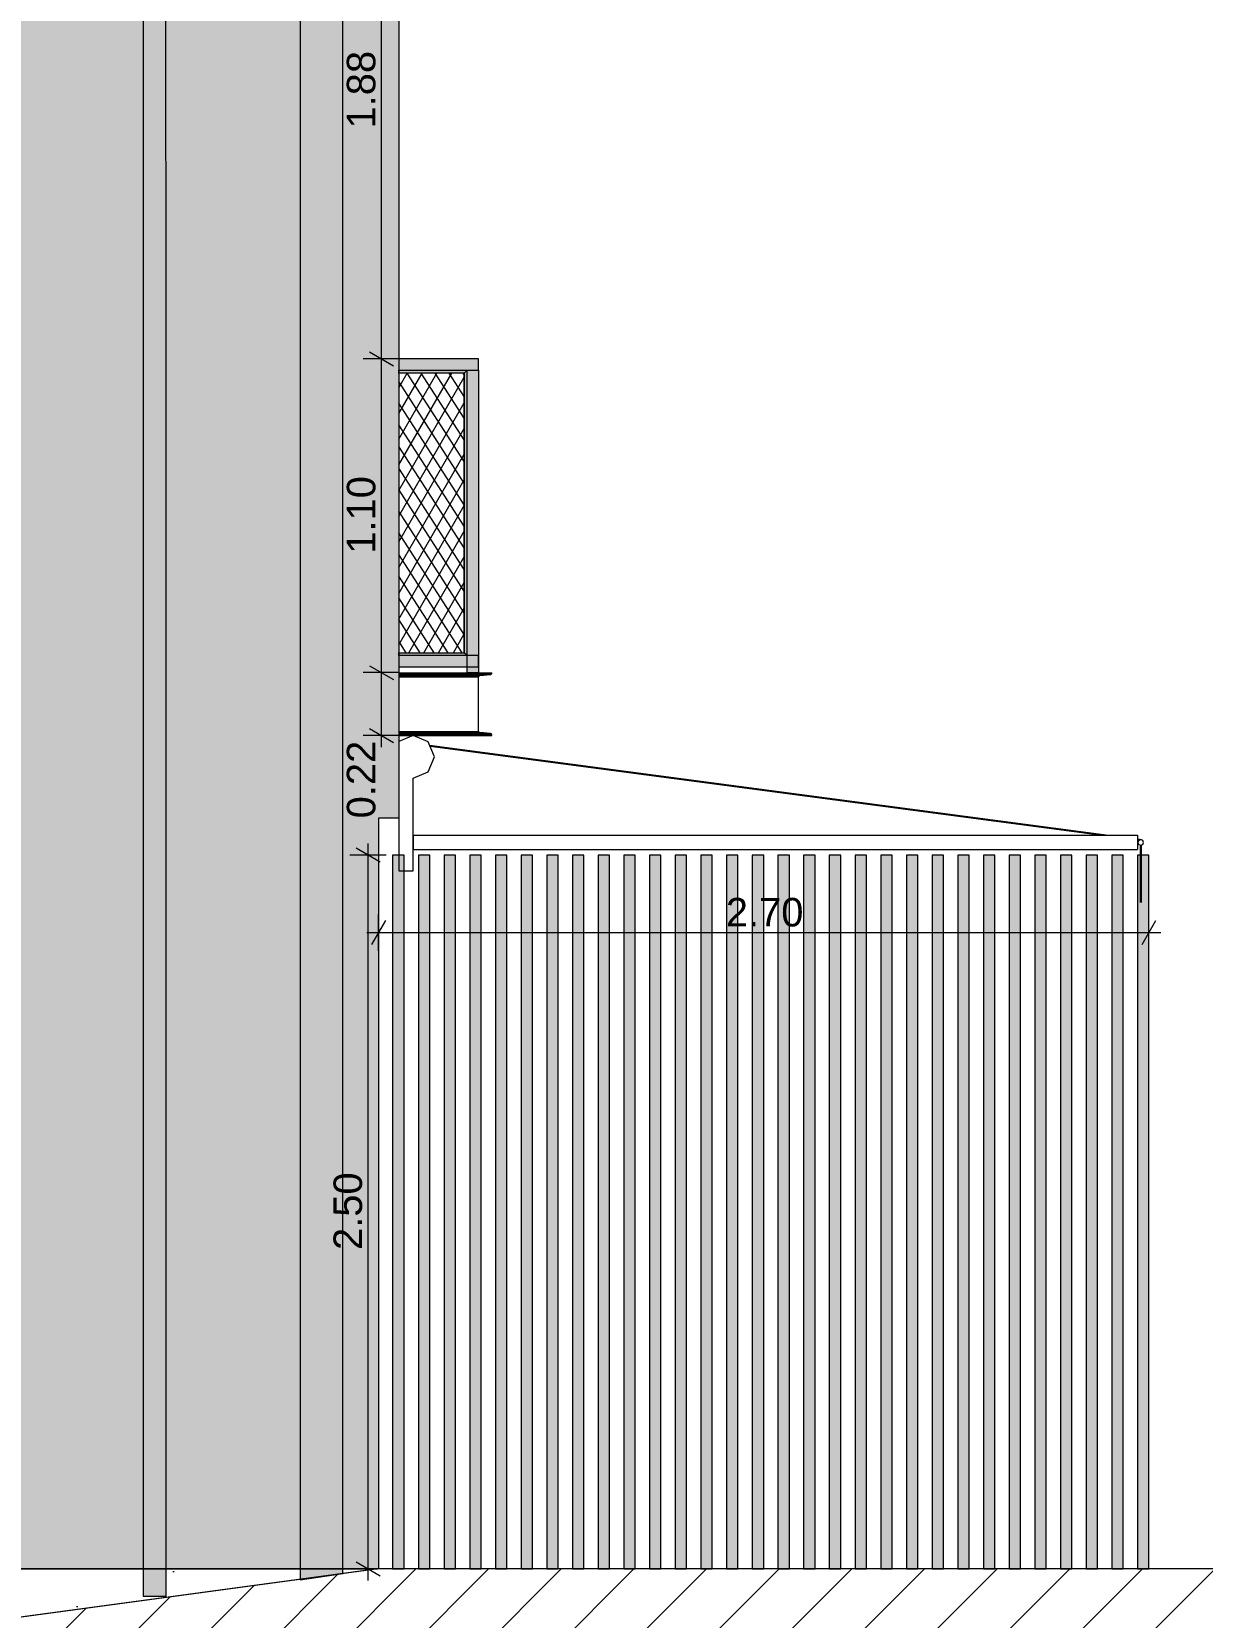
# Model space of a CAD drawing. Header units: millimetres. Extents: x 475616349 to 476941521, y 4620115302 to 4621446928.
# Drawn here: x 476736994 to 476741096, y 4620472671 to 4620478227 of the extents above; entities that cross this region are included whole.
import ezdxf

# ---------------------------------------------------------------- set-up
doc = ezdxf.new("R2010")
doc.units = ezdxf.units.MM
doc.header["$MEASUREMENT"] = 0
doc.set_wipeout_variables(frame=1)
doc.linetypes.add('Wipeout_Contour', pattern=[1000, 0, -1000])
for name, color, linetype, lineweight in [('0_Pen_No__250_Pen_No__255', 255, 'Continuous', 0), ('0_Pen_No__250_Pen_No__7', 7, 'Continuous', 0), ('2D Drafting - General_Pen_No__7_Pen_No__250', 7, 'Continuous', 0), ('2D Drafting - General_Pen_No__7_Pen_No__7', 7, 'Continuous', 0), ('New_2D Drafting - General_Pen_No__30_Pen_No__9_Pen_No__9_Pen_No__255', 255, 'Continuous', 0), ('New_2D Drafting - General_Pen_No__30_Pen_No__9_Pen_No__9_Pen_No__42', 250, 'Continuous', 0), ('New_2D Drafting - General_Pen_No__30_Pen_No__9_Pen_No__9_Pen_No__7', 7, 'Continuous', 0), ('New_2D Drafting - General_Pen_No__4', 7, 'Continuous', 0), ('New_2D Drafting - General_Pen_No__7', 7, 'Continuous', 0), ('New_Interior - Furniture _Pen_No__250', 7, 'Continuous', 0), ('New_zoma_Pen_No__4', 7, 'Continuous', 0), ('New_zoma_Pen_No__7', 7, 'Continuous', 0), ('Structural - Bearing_Pen_No__7', 7, 'Continuous', 0)]:
    doc.layers.add(name, color=color, linetype=linetype, lineweight=lineweight)
doc.layers.add('New_2D Drafting - General_Pen_No__30_Pen_No__9_Pen_No__9_Pen_No__254', color=7, linetype='Continuous', lineweight=0, true_color=0xcccccc)
doc.layers.add('New_Interior - Furniture', color=7, linetype='Continuous')
doc.layers.add('New_zoma', color=7, linetype='Continuous')
doc.styles.add('GENERATED_STYLE_1', font='arial.ttf')
doc.dimstyles.new('GENERATED_STYLE__18', dxfattribs={"dimtxt": 100, "dimasz": 64.421331, "dimexe": 0.18, "dimexo": 3, "dimgap": 0.09, "dimtad": 1, "dimtih": 1, "dimtoh": 1, "dimlfac": 0.001, "dimzin": 0, "dimdsep": 46, "dimtxsty": 'GENERATED_STYLE_1', "dimblk": 'ARROWHEAD_2', "dimblk1": 'ARROWHEAD_2', "dimblk2": 'ARROWHEAD_2', "dimcen": 0.09, "dimclrd": 7, "dimclre": 7, "dimclrt": 7, "dimadec": 0, "dimazin": 0, "dimtfac": 1, "dimtdec": 4, "dimtmove": 0, "dimatfit": 3, "dimfxl": 1, "dimtolj": 1, "dimtzin": 0, "dimarcsym": 0})
doc.dimstyles.new('GENERATED_STYLE__19', dxfattribs={"dimtxt": 100, "dimasz": 64.421331, "dimexe": 0.18, "dimexo": 3, "dimgap": 0.09, "dimtad": 1, "dimlfac": 0.001, "dimzin": 0, "dimdsep": 46, "dimtxsty": 'GENERATED_STYLE_1', "dimblk": 'ARROWHEAD_2', "dimblk1": 'ARROWHEAD_2', "dimblk2": 'ARROWHEAD_2', "dimcen": 0.09, "dimclrd": 7, "dimclre": 7, "dimclrt": 7, "dimadec": 0, "dimazin": 0, "dimtfac": 1, "dimtdec": 4, "dimtmove": 0, "dimatfit": 3, "dimfxl": 1, "dimtolj": 1, "dimtzin": 0, "dimarcsym": 0})

# ---------------------------------------------------------------- blocks, each defined once
blk = doc.blocks.new('*D1126', base_point=(476577134.1, 4620325125.7))
at = {"layer": 'New_zoma_Pen_No__4', "color": 7, "linetype": 'Continuous', "lineweight": 0, "transparency": 16777216}
for p, q in [((476738177.3, 4620476005.3), (476738262.1, 4620475956.4)), ((476738283.3, 4620475980.9), (476738156.1, 4620475980.9)), ((476738219.7, 4620475760.9), (476738219.7, 4620475980.9)), ((476738177.3, 4620475785.3), (476738262.1, 4620475736.4)), ((476738283.3, 4620475760.9), (476738156.1, 4620475760.9)), ((476738219.7, 4620475719.4), (476738219.7, 4620475760.9))]:
    blk.add_line(p, q, dxfattribs=at)
at = {"layer": 'New_zoma_Pen_No__7', "color": 7, "lineweight": 0, "transparency": 16777216, "insert": (476738199.7, 4620475470.3), "char_height": 100, "attachment_point": 7, "rotation": 90, "style": 'GENERATED_STYLE_1'}
blk.add_mtext('\\A1;{\\pql;\\fArial|b0|i0|c0|p34;0.22}', dxfattribs=at)
blk = doc.blocks.new('ARROWHEAD_2')
at = {"color": 0, "linetype": 'Continuous', "lineweight": 0}
for p, q in [((0, 0), (-1, 0)), ((-0.378, -0.655), (0.378, 0.655))]:
    blk.add_line(p, q, dxfattribs=at)
blk = doc.blocks.new('*D1127', base_point=(476577134.1, 4620325125.7))
at = {"layer": 'New_zoma_Pen_No__4', "color": 7, "linetype": 'Continuous', "lineweight": 0, "transparency": 16777216}
for p, q in [((476738283.3, 4620477080.9), (476738156.1, 4620477080.9)), ((476738177.3, 4620477105.3), (476738262.1, 4620477056.4)), ((476738219.7, 4620475980.9), (476738219.7, 4620477080.9)), ((476738177.3, 4620476005.3), (476738262.1, 4620475956.4)), ((476738283.3, 4620475980.9), (476738156.1, 4620475980.9))]:
    blk.add_line(p, q, dxfattribs=at)
at = {"layer": 'New_zoma_Pen_No__7', "color": 7, "lineweight": 0, "transparency": 16777216, "insert": (476738199.7, 4620476397.8), "char_height": 100, "attachment_point": 7, "rotation": 90, "style": 'GENERATED_STYLE_1'}
blk.add_mtext('\\A1;{\\pql;\\fArial|b0|i0|c0|p34;1.10}', dxfattribs=at)
blk = doc.blocks.new('*D1128', base_point=(476577134.1, 4620325125.7))
at = {"layer": 'New_zoma_Pen_No__4', "color": 7, "linetype": 'Continuous', "lineweight": 0, "transparency": 16777216}
for p, q in [((476738283.3, 4620478960.9), (476738156.1, 4620478960.9)), ((476738177.3, 4620478985.3), (476738262.1, 4620478936.4)), ((476738219.7, 4620477080.9), (476738219.7, 4620478960.9)), ((476738283.3, 4620477080.9), (476738156.1, 4620477080.9)), ((476738177.3, 4620477105.3), (476738262.1, 4620477056.4))]:
    blk.add_line(p, q, dxfattribs=at)
at = {"layer": 'New_zoma_Pen_No__7', "color": 7, "lineweight": 0, "transparency": 16777216, "char_height": 100, "attachment_point": 7, "rotation": 90, "style": 'GENERATED_STYLE_1'}
for s, insert in [('\\A1;{\\pql;\\fArial|b0|i0|c0|p34;0.22}', (476738199.7, 4620478670.3)), ('\\A1;{\\pql;\\fArial|b0|i0|c0|p34;1.88}', (476738199.7, 4620477887.8))]:
    blk.add_mtext(s, dxfattribs=dict(at, insert=insert))
blk = doc.blocks.new('*D2264', base_point=(476577134.1, 4620325125.7))
at = {"layer": 'New_zoma_Pen_No__4', "color": 7, "linetype": 'Continuous', "lineweight": 0, "transparency": 16777216}
for p, q in [((476738209.8, 4620475006.5), (476738209.8, 4620475133.7)), ((476740908.9, 4620475006.5), (476740908.9, 4620475133.7)), ((476738168.4, 4620475070.1), (476738209.8, 4620475070.1)), ((476738234.3, 4620475112.5), (476738185.3, 4620475027.7)), ((476738209.8, 4620475070.1), (476740908.9, 4620475070.1)), ((476740884.4, 4620475027.7), (476740933.3, 4620475112.5)), ((476740908.9, 4620475070.1), (476740950.3, 4620475070.1))]:
    blk.add_line(p, q, dxfattribs=at)
at = {"layer": 'New_zoma_Pen_No__7', "color": 7, "lineweight": 0, "transparency": 16777216, "insert": (476739426.3, 4620475090.1), "char_height": 100, "attachment_point": 7, "style": 'GENERATED_STYLE_1'}
blk.add_mtext('\\A1;{\\pql;\\fArial|b0|i0|c0|p34;2.70}', dxfattribs=at)
blk = doc.blocks.new('*D2265', base_point=(476577134.1, 4620325125.7))
at = {"layer": 'New_zoma_Pen_No__4', "color": 7, "linetype": 'Continuous', "lineweight": 0, "transparency": 16777216}
for p, q in [((476738236.6, 4620475340.9), (476738109.4, 4620475340.9)), ((476738215.4, 4620475316.4), (476738130.6, 4620475365.3)), ((476738173, 4620475340.9), (476738173, 4620475382.3)), ((476738173, 4620472840.9), (476738173, 4620475340.9)), ((476738236.6, 4620472840.9), (476738109.4, 4620472840.9)), ((476738130.6, 4620472865.3), (476738215.4, 4620472816.4)), ((476738173, 4620472799.4), (476738173, 4620472840.9))]:
    blk.add_line(p, q, dxfattribs=at)
at = {"layer": 'New_zoma_Pen_No__7', "color": 7, "lineweight": 0, "transparency": 16777216, "insert": (476738153, 4620473957.8), "char_height": 100, "attachment_point": 7, "rotation": 90, "style": 'GENERATED_STYLE_1'}
blk.add_mtext('\\A1;{\\pql;\\fArial|b0|i0|c0|p34;2.50}', dxfattribs=at)

msp = doc.modelspace()

# ---------------------------------------------------------------- hatches: boundary and pattern name
at = {"layer": '0_Pen_No__250_Pen_No__255', "linetype": 'Continuous', "lineweight": 0, "true_color": 0x3f3f3f}
msp.add_hatch(color=250, dxfattribs=at).paths.add_polyline_path([(476737464.956, 4620472744.63), (476737464.692, 4620482806.061), (476737384.692, 4620482806.061), (476737384.692, 4620482703.661), (476737384.688, 4620472744.63)])
at = {"layer": '2D Drafting - General_Pen_No__7_Pen_No__7', "linetype": 'Continuous', "lineweight": 0}
h = msp.add_hatch(dxfattribs=at)
h.set_pattern_fill('MASONRY_BLOCK', style=0, pattern_type=2)
h.set_pattern_definition([(45, (476577134.07, 4620325125.74), (-127.27922, 127.27922), [])])
h.paths.add_polyline_path([(476747223.408, 4620472841.511), (476747223.408, 4620472284.525), (476738189.088, 4620472284.525), (476721210.131, 4620469985.011), (476715272.145, 4620469985.019), (476715272.146, 4620470542.314), (476720510.154, 4620470541.027), (476721210.132, 4620470540.683), (476738209.815, 4620472841.511)])
at = {"layer": 'New_2D Drafting - General_Pen_No__30_Pen_No__9_Pen_No__9_Pen_No__254', "linetype": 'Continuous', "lineweight": 0, "true_color": 0xcccccc}
h = msp.add_hatch(dxfattribs=at)
h.set_pattern_fill('BRICK___RUNNING_BOND', color=254, style=0, pattern_type=2)
h.set_pattern_definition([(0, (476731109.86, 4620481050.07), (0, 66.64), []), (90, (476731109.86, 4620481050.07), (-244.8, 0), [66.64, -66.64]), (90, (476731232.26, 4620481116.7), (-244.8, 0), [66.64, -66.64])])
h.paths.add_polyline_path([(476721139.846, 4620476040.844), (476721139.846, 4620486040.451), (476738280.212, 4620486040.447), (476738280.212, 4620485580.856), (476738280.219, 4620475470.855), (476738209.815, 4620475470.855), (476738209.815, 4620472841.511), (476738205.261, 4620472840.855), (476721139.846, 4620472840.855)])
h.paths.add_polyline_path([(476724810.212, 4620478540.855), (476724810.212, 4620476940.855), (476726410.212, 4620476940.855), (476726410.212, 4620478540.855)], flags=0)
h.paths.add_polyline_path([(476724810.212, 4620480140.855), (476726410.212, 4620480140.855), (476726410.212, 4620481740.855), (476724810.212, 4620481740.855)], flags=0)
h.paths.add_polyline_path([(476726410.212, 4620483340.854), (476726410.212, 4620484940.855), (476724810.212, 4620484940.855), (476724810.212, 4620483340.854)], flags=0)
h.paths.add_polyline_path([(476728410.07, 4620473740.854), (476728410.07, 4620475340.854), (476730010.07, 4620475340.854), (476730010.07, 4620473740.854)], flags=0)
h.paths.add_polyline_path([(476730010.984, 4620480140.855), (476730010.984, 4620481740.855), (476728410.551, 4620481740.855), (476728410.551, 4620480140.855)], flags=0)
h.paths.add_polyline_path([(476728410.551, 4620476940.855), (476730010.984, 4620476940.855), (476730010.984, 4620478540.855), (476728410.551, 4620478540.855)], flags=0)
h.paths.add_polyline_path([(476730010.551, 4620483340.854), (476728410.551, 4620483340.854), (476728410.551, 4620484940.854), (476730010.551, 4620484940.854)], flags=0)
at = {"layer": 'New_2D Drafting - General_Pen_No__30_Pen_No__9_Pen_No__9_Pen_No__255', "linetype": 'Continuous', "lineweight": 0}
for points in [[(476737934.86, 4620472801.888), (476738084.86, 4620472823.504), (476738084.86, 4620485340.881), (476737934.86, 4620485340.881)], [(476738559.858, 4620477080.856), (476738280.191, 4620477080.856), (476738280.191, 4620477040.856), (476738559.858, 4620477040.856)], [(476738509.851, 4620477030.856), (476738280.191, 4620477030.856), (476738280.191, 4620477040.856), (476738519.851, 4620477040.856)], [(476738509.851, 4620476050.855), (476738519.851, 4620476040.855), (476738519.851, 4620477040.856), (476738509.851, 4620477030.856)], [(476738559.858, 4620475980.855), (476738519.851, 4620475980.855), (476738519.851, 4620477040.856), (476738559.858, 4620477040.856)], [(476738520.22, 4620476040.855), (476738280.191, 4620476040.855), (476738280.191, 4620476050.855), (476738510.22, 4620476050.855)], [(476738559.858, 4620476040.855), (476738280.191, 4620476040.855), (476738280.191, 4620476000.855), (476738559.858, 4620476000.855)], [(476738478.861, 4620475340.855), (476738438.861, 4620475340.855), (476738438.861, 4620472840.866), (476738478.861, 4620472840.866)], [(476738568.861, 4620475340.855), (476738528.861, 4620475340.855), (476738528.861, 4620472840.866), (476738568.861, 4620472840.866)], [(476738658.861, 4620475340.855), (476738618.861, 4620475340.855), (476738618.861, 4620472840.866), (476738658.861, 4620472840.866)], [(476738748.861, 4620475340.855), (476738708.861, 4620475340.855), (476738708.861, 4620472840.866), (476738748.861, 4620472840.866)], [(476738838.861, 4620475340.855), (476738798.861, 4620475340.855), (476738798.861, 4620472840.866), (476738838.861, 4620472840.866)], [(476738928.861, 4620475340.855), (476738888.861, 4620475340.855), (476738888.861, 4620472840.866), (476738928.861, 4620472840.866)], [(476739018.861, 4620475340.855), (476738978.861, 4620475340.855), (476738978.861, 4620472840.866), (476739018.861, 4620472840.866)], [(476739108.861, 4620475340.855), (476739068.861, 4620475340.855), (476739068.861, 4620472840.866), (476739108.861, 4620472840.866)], [(476739198.861, 4620475340.855), (476739158.861, 4620475340.855), (476739158.861, 4620472840.866), (476739198.861, 4620472840.866)], [(476739288.861, 4620475340.855), (476739248.861, 4620475340.855), (476739248.861, 4620472840.866), (476739288.861, 4620472840.866)], [(476739378.861, 4620475340.855), (476739338.861, 4620475340.855), (476739338.861, 4620472840.866), (476739378.861, 4620472840.866)], [(476739468.861, 4620475340.855), (476739428.861, 4620475340.855), (476739428.861, 4620472840.866), (476739468.861, 4620472840.866)], [(476739558.861, 4620475340.855), (476739518.861, 4620475340.855), (476739518.861, 4620472840.866), (476739558.861, 4620472840.866)], [(476739648.861, 4620475340.855), (476739608.861, 4620475340.855), (476739608.861, 4620472840.866), (476739648.861, 4620472840.866)], [(476739738.861, 4620475340.855), (476739698.861, 4620475340.855), (476739698.861, 4620472840.866), (476739738.861, 4620472840.866)], [(476739828.861, 4620475340.855), (476739788.861, 4620475340.855), (476739788.861, 4620472840.866), (476739828.861, 4620472840.866)], [(476739918.861, 4620475340.855), (476739878.861, 4620475340.855), (476739878.861, 4620472840.866), (476739918.861, 4620472840.866)], [(476740008.861, 4620475340.855), (476739968.861, 4620475340.855), (476739968.861, 4620472840.866), (476740008.861, 4620472840.866)], [(476740098.861, 4620475340.855), (476740058.861, 4620475340.855), (476740058.861, 4620472840.866), (476740098.861, 4620472840.866)], [(476740188.861, 4620475340.855), (476740148.861, 4620475340.855), (476740148.861, 4620472840.866), (476740188.861, 4620472840.866)], [(476740278.861, 4620475340.855), (476740238.861, 4620475340.855), (476740238.861, 4620472840.866), (476740278.861, 4620472840.866)], [(476740368.861, 4620475340.855), (476740328.861, 4620475340.855), (476740328.861, 4620472840.866), (476740368.861, 4620472840.866)], [(476740458.861, 4620475340.855), (476740418.861, 4620475340.855), (476740418.861, 4620472840.866), (476740458.861, 4620472840.866)], [(476740548.861, 4620475340.855), (476740508.861, 4620475340.855), (476740508.861, 4620472840.866), (476740548.861, 4620472840.866)], [(476740638.861, 4620475340.855), (476740598.861, 4620475340.855), (476740598.861, 4620472840.866), (476740638.861, 4620472840.866)], [(476740728.861, 4620475340.855), (476740688.861, 4620475340.855), (476740688.861, 4620472840.866), (476740728.861, 4620472840.866)], [(476740818.861, 4620475340.855), (476740778.861, 4620475340.855), (476740778.861, 4620472840.866), (476740818.861, 4620472840.866)]]:
    msp.add_hatch(color=255, dxfattribs=at).paths.add_polyline_path(points)
at = {"layer": 'New_2D Drafting - General_Pen_No__30_Pen_No__9_Pen_No__9_Pen_No__42', "linetype": 'Continuous', "lineweight": 0}
h = msp.add_hatch(dxfattribs=at)
h.set_pattern_fill('CUT_STONE', color=250, style=0, pattern_type=2)
h.set_pattern_definition([(45, (476731109.86, 4620481850.07), (-254.5584, 254.5584), [0, -240, 0, -360]), (110, (476731909.86, 4620481850.07), (338.289, 123.127), [0, -176, 0, -304])])
h.paths.add_polyline_path([(476721210.154, 4620472840.855), (476738205.261, 4620472840.855), (476721210.154, 4620470540.683)])
at = {"layer": 'New_2D Drafting - General_Pen_No__7', "linetype": 'Continuous', "lineweight": 0}
h = msp.add_hatch(dxfattribs=at)
h.set_pattern_fill('BATT_INSULATION', style=0, pattern_type=2)
h.set_pattern_definition([(60, (476577134.07, 4620325125.74), (-38.971143, 22.5), []), (122.833095, (476577134.07, 4620325125.74), (36.80608, 18.75), [])])
h.paths.add_polyline_path([(476738280.191, 4620476050.855), (476738509.851, 4620476050.855), (476738509.851, 4620477030.856), (476738280.191, 4620477030.856)])

# ---------------------------------------------------------------- linework, layer by layer
at = {"layer": '0_Pen_No__250_Pen_No__7', "color": 7, "linetype": 'Continuous', "lineweight": 0, "flags": 128}
msp.add_lwpolyline([(476737464.956, 4620472744.63), (476737464.692, 4620482806.061), (476737384.692, 4620482806.061), (476737384.692, 4620482703.661), (476737384.688, 4620472744.63)], close=True, dxfattribs=at)
at = {"layer": '2D Drafting - General_Pen_No__7_Pen_No__250', "color": 7, "linetype": 'Continuous', "lineweight": 0, "flags": 128}
msp.add_lwpolyline([(476747223.408, 4620472841.511), (476747223.408, 4620472284.525), (476738189.088, 4620472284.525), (476721210.131, 4620469985.011), (476715272.145, 4620469985.019), (476715272.146, 4620470542.314), (476720510.154, 4620470541.027), (476721210.132, 4620470540.683), (476738209.815, 4620472841.511)], close=True, dxfattribs=at)
at = {"layer": 'New_2D Drafting - General_Pen_No__30_Pen_No__9_Pen_No__9_Pen_No__7', "color": 7, "linetype": 'Continuous', "lineweight": 0, "flags": 128}
for points in [[(476721139.846, 4620476040.844), (476721139.846, 4620486040.451), (476738280.212, 4620486040.447), (476738280.212, 4620485580.856), (476738280.219, 4620475470.855), (476738209.815, 4620475470.855), (476738209.815, 4620472841.511), (476738205.261, 4620472840.855), (476721139.846, 4620472840.855)], [(476737934.86, 4620472801.888), (476738084.86, 4620472823.504), (476738084.86, 4620485340.881), (476737934.86, 4620485340.881)], [(476738559.858, 4620477080.856), (476738280.191, 4620477080.856), (476738280.191, 4620477040.856), (476738559.858, 4620477040.856)], [(476738509.851, 4620477030.856), (476738280.191, 4620477030.856), (476738280.191, 4620477040.856), (476738519.851, 4620477040.856)], [(476738509.851, 4620476050.855), (476738519.851, 4620476040.855), (476738519.851, 4620477040.856), (476738509.851, 4620477030.856)], [(476738559.858, 4620475980.855), (476738519.851, 4620475980.855), (476738519.851, 4620477040.856), (476738559.858, 4620477040.856)], [(476738520.22, 4620476040.855), (476738280.191, 4620476040.855), (476738280.191, 4620476050.855), (476738510.22, 4620476050.855)], [(476738559.858, 4620476040.855), (476738280.191, 4620476040.855), (476738280.191, 4620476000.855), (476738559.858, 4620476000.855)], [(476738478.861, 4620475340.855), (476738438.861, 4620475340.855), (476738438.861, 4620472840.866), (476738478.861, 4620472840.866)], [(476738568.861, 4620475340.855), (476738528.861, 4620475340.855), (476738528.861, 4620472840.866), (476738568.861, 4620472840.866)], [(476738658.861, 4620475340.855), (476738618.861, 4620475340.855), (476738618.861, 4620472840.866), (476738658.861, 4620472840.866)], [(476738748.861, 4620475340.855), (476738708.861, 4620475340.855), (476738708.861, 4620472840.866), (476738748.861, 4620472840.866)], [(476738838.861, 4620475340.855), (476738798.861, 4620475340.855), (476738798.861, 4620472840.866), (476738838.861, 4620472840.866)], [(476738928.861, 4620475340.855), (476738888.861, 4620475340.855), (476738888.861, 4620472840.866), (476738928.861, 4620472840.866)], [(476739018.861, 4620475340.855), (476738978.861, 4620475340.855), (476738978.861, 4620472840.866), (476739018.861, 4620472840.866)], [(476739108.861, 4620475340.855), (476739068.861, 4620475340.855), (476739068.861, 4620472840.866), (476739108.861, 4620472840.866)], [(476739198.861, 4620475340.855), (476739158.861, 4620475340.855), (476739158.861, 4620472840.866), (476739198.861, 4620472840.866)], [(476739288.861, 4620475340.855), (476739248.861, 4620475340.855), (476739248.861, 4620472840.866), (476739288.861, 4620472840.866)], [(476739378.861, 4620475340.855), (476739338.861, 4620475340.855), (476739338.861, 4620472840.866), (476739378.861, 4620472840.866)], [(476739468.861, 4620475340.855), (476739428.861, 4620475340.855), (476739428.861, 4620472840.866), (476739468.861, 4620472840.866)], [(476739558.861, 4620475340.855), (476739518.861, 4620475340.855), (476739518.861, 4620472840.866), (476739558.861, 4620472840.866)], [(476739648.861, 4620475340.855), (476739608.861, 4620475340.855), (476739608.861, 4620472840.866), (476739648.861, 4620472840.866)], [(476739738.861, 4620475340.855), (476739698.861, 4620475340.855), (476739698.861, 4620472840.866), (476739738.861, 4620472840.866)], [(476739828.861, 4620475340.855), (476739788.861, 4620475340.855), (476739788.861, 4620472840.866), (476739828.861, 4620472840.866)], [(476739918.861, 4620475340.855), (476739878.861, 4620475340.855), (476739878.861, 4620472840.866), (476739918.861, 4620472840.866)], [(476740008.861, 4620475340.855), (476739968.861, 4620475340.855), (476739968.861, 4620472840.866), (476740008.861, 4620472840.866)], [(476740098.861, 4620475340.855), (476740058.861, 4620475340.855), (476740058.861, 4620472840.866), (476740098.861, 4620472840.866)], [(476740188.861, 4620475340.855), (476740148.861, 4620475340.855), (476740148.861, 4620472840.866), (476740188.861, 4620472840.866)], [(476740278.861, 4620475340.855), (476740238.861, 4620475340.855), (476740238.861, 4620472840.866), (476740278.861, 4620472840.866)], [(476740368.861, 4620475340.855), (476740328.861, 4620475340.855), (476740328.861, 4620472840.866), (476740368.861, 4620472840.866)], [(476740458.861, 4620475340.855), (476740418.861, 4620475340.855), (476740418.861, 4620472840.866), (476740458.861, 4620472840.866)], [(476740548.861, 4620475340.855), (476740508.861, 4620475340.855), (476740508.861, 4620472840.866), (476740548.861, 4620472840.866)], [(476740638.861, 4620475340.855), (476740598.861, 4620475340.855), (476740598.861, 4620472840.866), (476740638.861, 4620472840.866)], [(476740728.861, 4620475340.855), (476740688.861, 4620475340.855), (476740688.861, 4620472840.866), (476740728.861, 4620472840.866)], [(476740818.861, 4620475340.855), (476740778.861, 4620475340.855), (476740778.861, 4620472840.866), (476740818.861, 4620472840.866)], [(476721210.154, 4620472840.855), (476738205.261, 4620472840.855), (476721210.154, 4620470540.683)]]:
    msp.add_lwpolyline(points, close=True, dxfattribs=at)
at = {"layer": 'New_2D Drafting - General_Pen_No__4', "color": 7, "linetype": 'Continuous', "lineweight": 0, "flags": 128}
msp.add_lwpolyline([(476738280.191, 4620476050.855), (476738509.851, 4620476050.855), (476738509.851, 4620477030.856), (476738280.191, 4620477030.856)], close=True, dxfattribs=at)
at = {"layer": 'Structural - Bearing_Pen_No__7', "color": 7, "linetype": 'Continuous', "lineweight": 0}
for p, q in [((476738280.164, 4620475980.862), (476738606.184, 4620475980.862)), ((476738280.164, 4620475978.367), (476738606.184, 4620475978.367)), ((476738280.164, 4620475974.412), (476738601.721, 4620475974.412)), ((476738280.164, 4620475970.422), (476738564.32, 4620475970.422)), ((476738280.164, 4620475966.467), (476738559.858, 4620475966.467)), ((476738559.858, 4620475966.467), (476738560.257, 4620475967.998)), ((476738559.858, 4620475775.257), (476738559.858, 4620475966.467)), ((476738560.257, 4620475967.998), (476738561.395, 4620475969.296)), ((476738561.395, 4620475969.296), (476738563.098, 4620475970.163)), ((476738563.098, 4620475970.163), (476738564.32, 4620475970.422)), ((476738564.32, 4620475970.422), (476738601.721, 4620475974.412)), ((476738601.721, 4620475974.412), (476738602.943, 4620475974.672)), ((476738602.943, 4620475974.672), (476738604.646, 4620475975.539)), ((476738604.646, 4620475975.539), (476738605.784, 4620475976.836)), ((476738605.784, 4620475976.836), (476738606.184, 4620475978.367)), ((476738606.184, 4620475978.367), (476738606.184, 4620475980.862)), ((476738560.257, 4620475773.726), (476738559.858, 4620475775.257)), ((476738561.395, 4620475772.429), (476738560.257, 4620475773.726)), ((476738563.098, 4620475771.562), (476738561.395, 4620475772.429)), ((476738564.32, 4620475771.302), (476738563.098, 4620475771.562)), ((476738601.721, 4620475767.312), (476738564.32, 4620475771.302)), ((476738602.943, 4620475767.053), (476738601.721, 4620475767.312)), ((476738604.646, 4620475766.186), (476738602.943, 4620475767.053)), ((476738605.784, 4620475764.888), (476738604.646, 4620475766.186)), ((476738606.184, 4620475763.357), (476738605.784, 4620475764.888)), ((476738606.184, 4620475760.862), (476738606.184, 4620475763.357))]:
    msp.add_line(p, q, dxfattribs=at)

# ---------------------------------------------------------------- dimensions: what is measured, and where the dimension line sits
at = {"layer": 'New_zoma', "color": 7, "linetype": 'Continuous', "lineweight": 0}
for base, p1, p2, picture, middle in [((476738219.71, 4620478960.862), (476738559.858, 4620477080.856), (476738606.184, 4620478960.862), '*D1128', (476738149.71, 4620478017.713)), ((476738219.71, 4620477080.856), (476738606.184, 4620475980.862), (476738559.858, 4620477080.856), '*D1127', (476738149.71, 4620476527.713))]:
    dim = msp.add_linear_dim(base=base, p1=p1, p2=p2, angle=90, dimstyle='GENERATED_STYLE__19', dxfattribs=at)
    dim.commit()
    dim.dimension.update_dxf_attribs({"geometry": picture, "text_midpoint": middle, "dimtype": 160, "text_rotation": 90})

# ---------------------------------------------------------------- wipeouts: each hides what was drawn before it
at = {"color": 254, "linetype": 'Wipeout_Contour', "lineweight": 0, "ltscale": 37160042762.47854}
msp.add_wipeout([(476740872.913, 4620475378.786), (476740879.984, 4620475375.857), (476740887.055, 4620475378.786), (476740889.984, 4620475385.857), (476740887.055, 4620475392.928), (476740879.984, 4620475395.857), (476740872.913, 4620475392.928), (476740869.984, 4620475385.857)], dxfattribs=at).dxf.layer = 'New_Interior - Furniture'

# ---------------------------------------------------------------- next in the draw order: wipeouts: each hides what was drawn before it
at = {"color": 254, "linetype": 'Wipeout_Contour', "lineweight": 0, "ltscale": 41805047701.30618}
msp.add_wipeout([(476738280.219, 4620475685.862), (476738280.219, 4620475285.862), (476738330.219, 4620475285.862), (476738330.219, 4620475610.862), (476738383.252, 4620475632.829), (476738405.219, 4620475685.862), (476738383.252, 4620475738.895), (476738330.219, 4620475760.862), (476738280.219, 4620475740.151)], dxfattribs=at).dxf.layer = 'New_Interior - Furniture'
at = {"color": 254, "linetype": 'Wipeout_Contour', "lineweight": 0, "ltscale": 32515037482.35098}
msp.add_wipeout([(476740868.861, 4620475395.052), (476740875.295, 4620475393.915), (476740878.484, 4620475395.236), (476740878.484, 4620475395.857), (476740881.023, 4620475395.857), (476740881.038, 4620475395.946), (476740868.861, 4620475398.098)], dxfattribs=at).dxf.layer = 'New_Interior - Furniture'

# ---------------------------------------------------------------- next in the draw order: hatches: boundary and pattern name
at = {"layer": 'New_2D Drafting - General_Pen_No__30_Pen_No__9_Pen_No__9_Pen_No__255', "linetype": 'Continuous', "lineweight": 0}
for points in [[(476738298.861, 4620475340.855), (476738258.861, 4620475340.855), (476738258.861, 4620472840.866), (476738298.861, 4620472840.866)], [(476738388.861, 4620475340.855), (476738348.861, 4620475340.855), (476738348.861, 4620472840.866), (476738388.861, 4620472840.866)]]:
    msp.add_hatch(color=255, dxfattribs=at).paths.add_polyline_path(points)

# ---------------------------------------------------------------- next in the draw order: linework, layer by layer
at = {"layer": 'New_2D Drafting - General_Pen_No__30_Pen_No__9_Pen_No__9_Pen_No__7', "color": 7, "linetype": 'Continuous', "lineweight": 0, "flags": 128}
for points in [[(476738298.861, 4620475340.855), (476738258.861, 4620475340.855), (476738258.861, 4620472840.866), (476738298.861, 4620472840.866)], [(476738388.861, 4620475340.855), (476738348.861, 4620475340.855), (476738348.861, 4620472840.866), (476738388.861, 4620472840.866)]]:
    msp.add_lwpolyline(points, close=True, dxfattribs=at)
at = {"layer": 'New_Interior - Furniture _Pen_No__250', "color": 7, "linetype": 'Continuous', "lineweight": 0}
for p, q in [((476738330.219, 4620475760.862), (476738280.219, 4620475740.151)), ((476738280.219, 4620475740.151), (476738280.219, 4620475285.862)), ((476738383.252, 4620475738.895), (476738330.219, 4620475760.862)), ((476738405.219, 4620475685.862), (476738383.252, 4620475738.895)), ((476738383.252, 4620475632.829), (476738405.219, 4620475685.862)), ((476738388.45, 4620475726.346), (476740766.898, 4620475410.857)), ((476738389.951, 4620475723.121), (476740744.083, 4620475410.857)), ((476738330.219, 4620475610.862), (476738383.252, 4620475632.829)), ((476738330.219, 4620475285.862), (476738330.219, 4620475610.862)), ((476738330.219, 4620475410.862), (476738330.219, 4620475360.862)), ((476738280.219, 4620475285.862), (476738330.219, 4620475285.862))]:
    msp.add_line(p, q, dxfattribs=at)
at = {"layer": 'Structural - Bearing_Pen_No__7', "color": 7, "linetype": 'Continuous', "lineweight": 0}
for p, q in [((476738280.159, 4620475775.257), (476738559.858, 4620475775.257)), ((476738280.159, 4620475771.302), (476738564.32, 4620475771.302)), ((476738280.159, 4620475767.312), (476738601.721, 4620475767.312)), ((476738280.159, 4620475763.357), (476738606.184, 4620475763.357)), ((476738280.159, 4620475760.862), (476738606.184, 4620475760.862))]:
    msp.add_line(p, q, dxfattribs=at)

# ---------------------------------------------------------------- next in the draw order: dimensions: what is measured, and where the dimension line sits
at = {"layer": 'New_zoma', "color": 7, "linetype": 'Continuous', "lineweight": 0}
for base, p1, p2, picture, middle in [((476738219.71, 4620475980.862), (476738606.184, 4620475760.862), (476738606.184, 4620475980.862), '*D1126', (476738149.71, 4620475600.19)), ((476738172.994, 4620475340.855), (476740148.861, 4620472840.866), (476740008.861, 4620475340.855), '*D2265', (476738102.994, 4620474087.714))]:
    dim = msp.add_linear_dim(base=base, p1=p1, p2=p2, angle=90, dimstyle='GENERATED_STYLE__19', dxfattribs=at)
    dim.commit()
    dim.dimension.update_dxf_attribs({"geometry": picture, "text_midpoint": middle, "dimtype": 160, "text_rotation": 90})

# ---------------------------------------------------------------- next in the draw order: wipeouts: each hides what was drawn before it
at = {"color": 254, "linetype": 'Wipeout_Contour', "lineweight": 0, "ltscale": 23225026280.65587}
msp.add_wipeout([(476740878.484, 4620475175.857), (476740881.484, 4620475175.857), (476740881.484, 4620475376.478), (476740879.984, 4620475375.857), (476740878.484, 4620475376.478)], dxfattribs=at).dxf.layer = 'New_Interior - Furniture'

# ---------------------------------------------------------------- next in the draw order: hatches: boundary and pattern name
at = {"layer": 'New_2D Drafting - General_Pen_No__30_Pen_No__9_Pen_No__9_Pen_No__255', "linetype": 'Continuous', "lineweight": 0}
msp.add_hatch(color=255, dxfattribs=at).paths.add_polyline_path([(476740908.861, 4620475340.855), (476740868.861, 4620475340.855), (476740868.861, 4620472840.866), (476740908.861, 4620472840.866)])

# ---------------------------------------------------------------- next in the draw order: linework, layer by layer
at = {"layer": 'New_2D Drafting - General_Pen_No__30_Pen_No__9_Pen_No__9_Pen_No__7', "color": 7, "linetype": 'Continuous', "lineweight": 0, "flags": 128}
msp.add_lwpolyline([(476740908.861, 4620475340.855), (476740868.861, 4620475340.855), (476740868.861, 4620472840.866), (476740908.861, 4620472840.866)], close=True, dxfattribs=at)
at = {"layer": 'New_Interior - Furniture _Pen_No__250', "color": 7, "linetype": 'Continuous', "lineweight": 0}
msp.add_line((476738330.219, 4620475360.862), (476740868.861, 4620475360.857), dxfattribs=at)

# ---------------------------------------------------------------- next in the draw order: wipeouts: each hides what was drawn before it
at = {"color": 254, "linetype": 'Wipeout_Contour', "lineweight": 0, "ltscale": 13935016065.39376}
msp.add_wipeout([(476740878.484, 4620475395.235), (476740879.984, 4620475395.857), (476740878.484, 4620475395.857)], dxfattribs=at).dxf.layer = 'New_Interior - Furniture'

# ---------------------------------------------------------------- next in the draw order: wipeouts: each hides what was drawn before it
at = {"color": 254, "linetype": 'Wipeout_Contour', "lineweight": 0, "ltscale": 13935016065.90693}
msp.add_wipeout([(476740881.484, 4620475395.857), (476740879.984, 4620475395.857), (476740881.484, 4620475395.235)], dxfattribs=at).dxf.layer = 'New_Interior - Furniture'

# ---------------------------------------------------------------- next in the draw order: linework, layer by layer
at = {"layer": 'New_Interior - Furniture _Pen_No__250', "color": 7, "linetype": 'Continuous', "lineweight": 0}
for p, q in [((476738330.219, 4620475410.862), (476740868.861, 4620475410.857)), ((476740796.664, 4620475410.857), (476740868.861, 4620475410.857)), ((476740868.861, 4620475410.857), (476740868.861, 4620475403.535)), ((476740868.861, 4620475403.535), (476740868.861, 4620475385.857)), ((476740868.861, 4620475398.098), (476740881.038, 4620475395.946)), ((476740868.861, 4620475395.052), (476740875.295, 4620475393.915)), ((476740879.984, 4620475395.857), (476740872.913, 4620475392.928)), ((476740878.484, 4620475395.857), (476740878.484, 4620475395.235)), ((476740878.484, 4620475395.857), (476740881.023, 4620475395.857)), ((476740887.055, 4620475392.928), (476740879.984, 4620475395.857)), ((476740880.952, 4620475395.456), (476740881.023, 4620475395.857)), ((476740881.023, 4620475395.857), (476740881.038, 4620475395.946)), ((476740881.023, 4620475395.857), (476740881.484, 4620475395.857)), ((476740881.484, 4620475395.857), (476740881.484, 4620475395.235)), ((476740868.861, 4620475385.857), (476740868.861, 4620475368.179)), ((476740868.861, 4620475368.179), (476740868.861, 4620475360.857)), ((476740872.913, 4620475392.928), (476740869.984, 4620475385.857)), ((476740869.984, 4620475385.857), (476740872.913, 4620475378.786)), ((476740872.913, 4620475378.786), (476740879.984, 4620475375.857)), ((476740878.484, 4620475376.478), (476740878.484, 4620475175.857)), ((476740879.984, 4620475375.857), (476740887.055, 4620475378.786)), ((476740881.484, 4620475376.478), (476740881.484, 4620475175.857)), ((476740889.984, 4620475385.857), (476740887.055, 4620475392.928)), ((476740887.055, 4620475378.786), (476740889.984, 4620475385.857))]:
    msp.add_line(p, q, dxfattribs=at)

# ---------------------------------------------------------------- next in the draw order: dimensions: what is measured, and where the dimension line sits
at = {"layer": 'New_zoma', "color": 7, "linetype": 'Continuous', "lineweight": 0}
dim = msp.add_linear_dim(base=(476740908.861, 4620475070.115), p1=(476738209.815, 4620475470.855), p2=(476740908.861, 4620475340.855), dimstyle='GENERATED_STYLE__18', dxfattribs=at)
dim.commit()
dim.dimension.update_dxf_attribs({"geometry": '*D2264', "text_midpoint": (476739556.191, 4620475140.115), "dimtype": 160})

doc.saveas('drawing.dxf')
